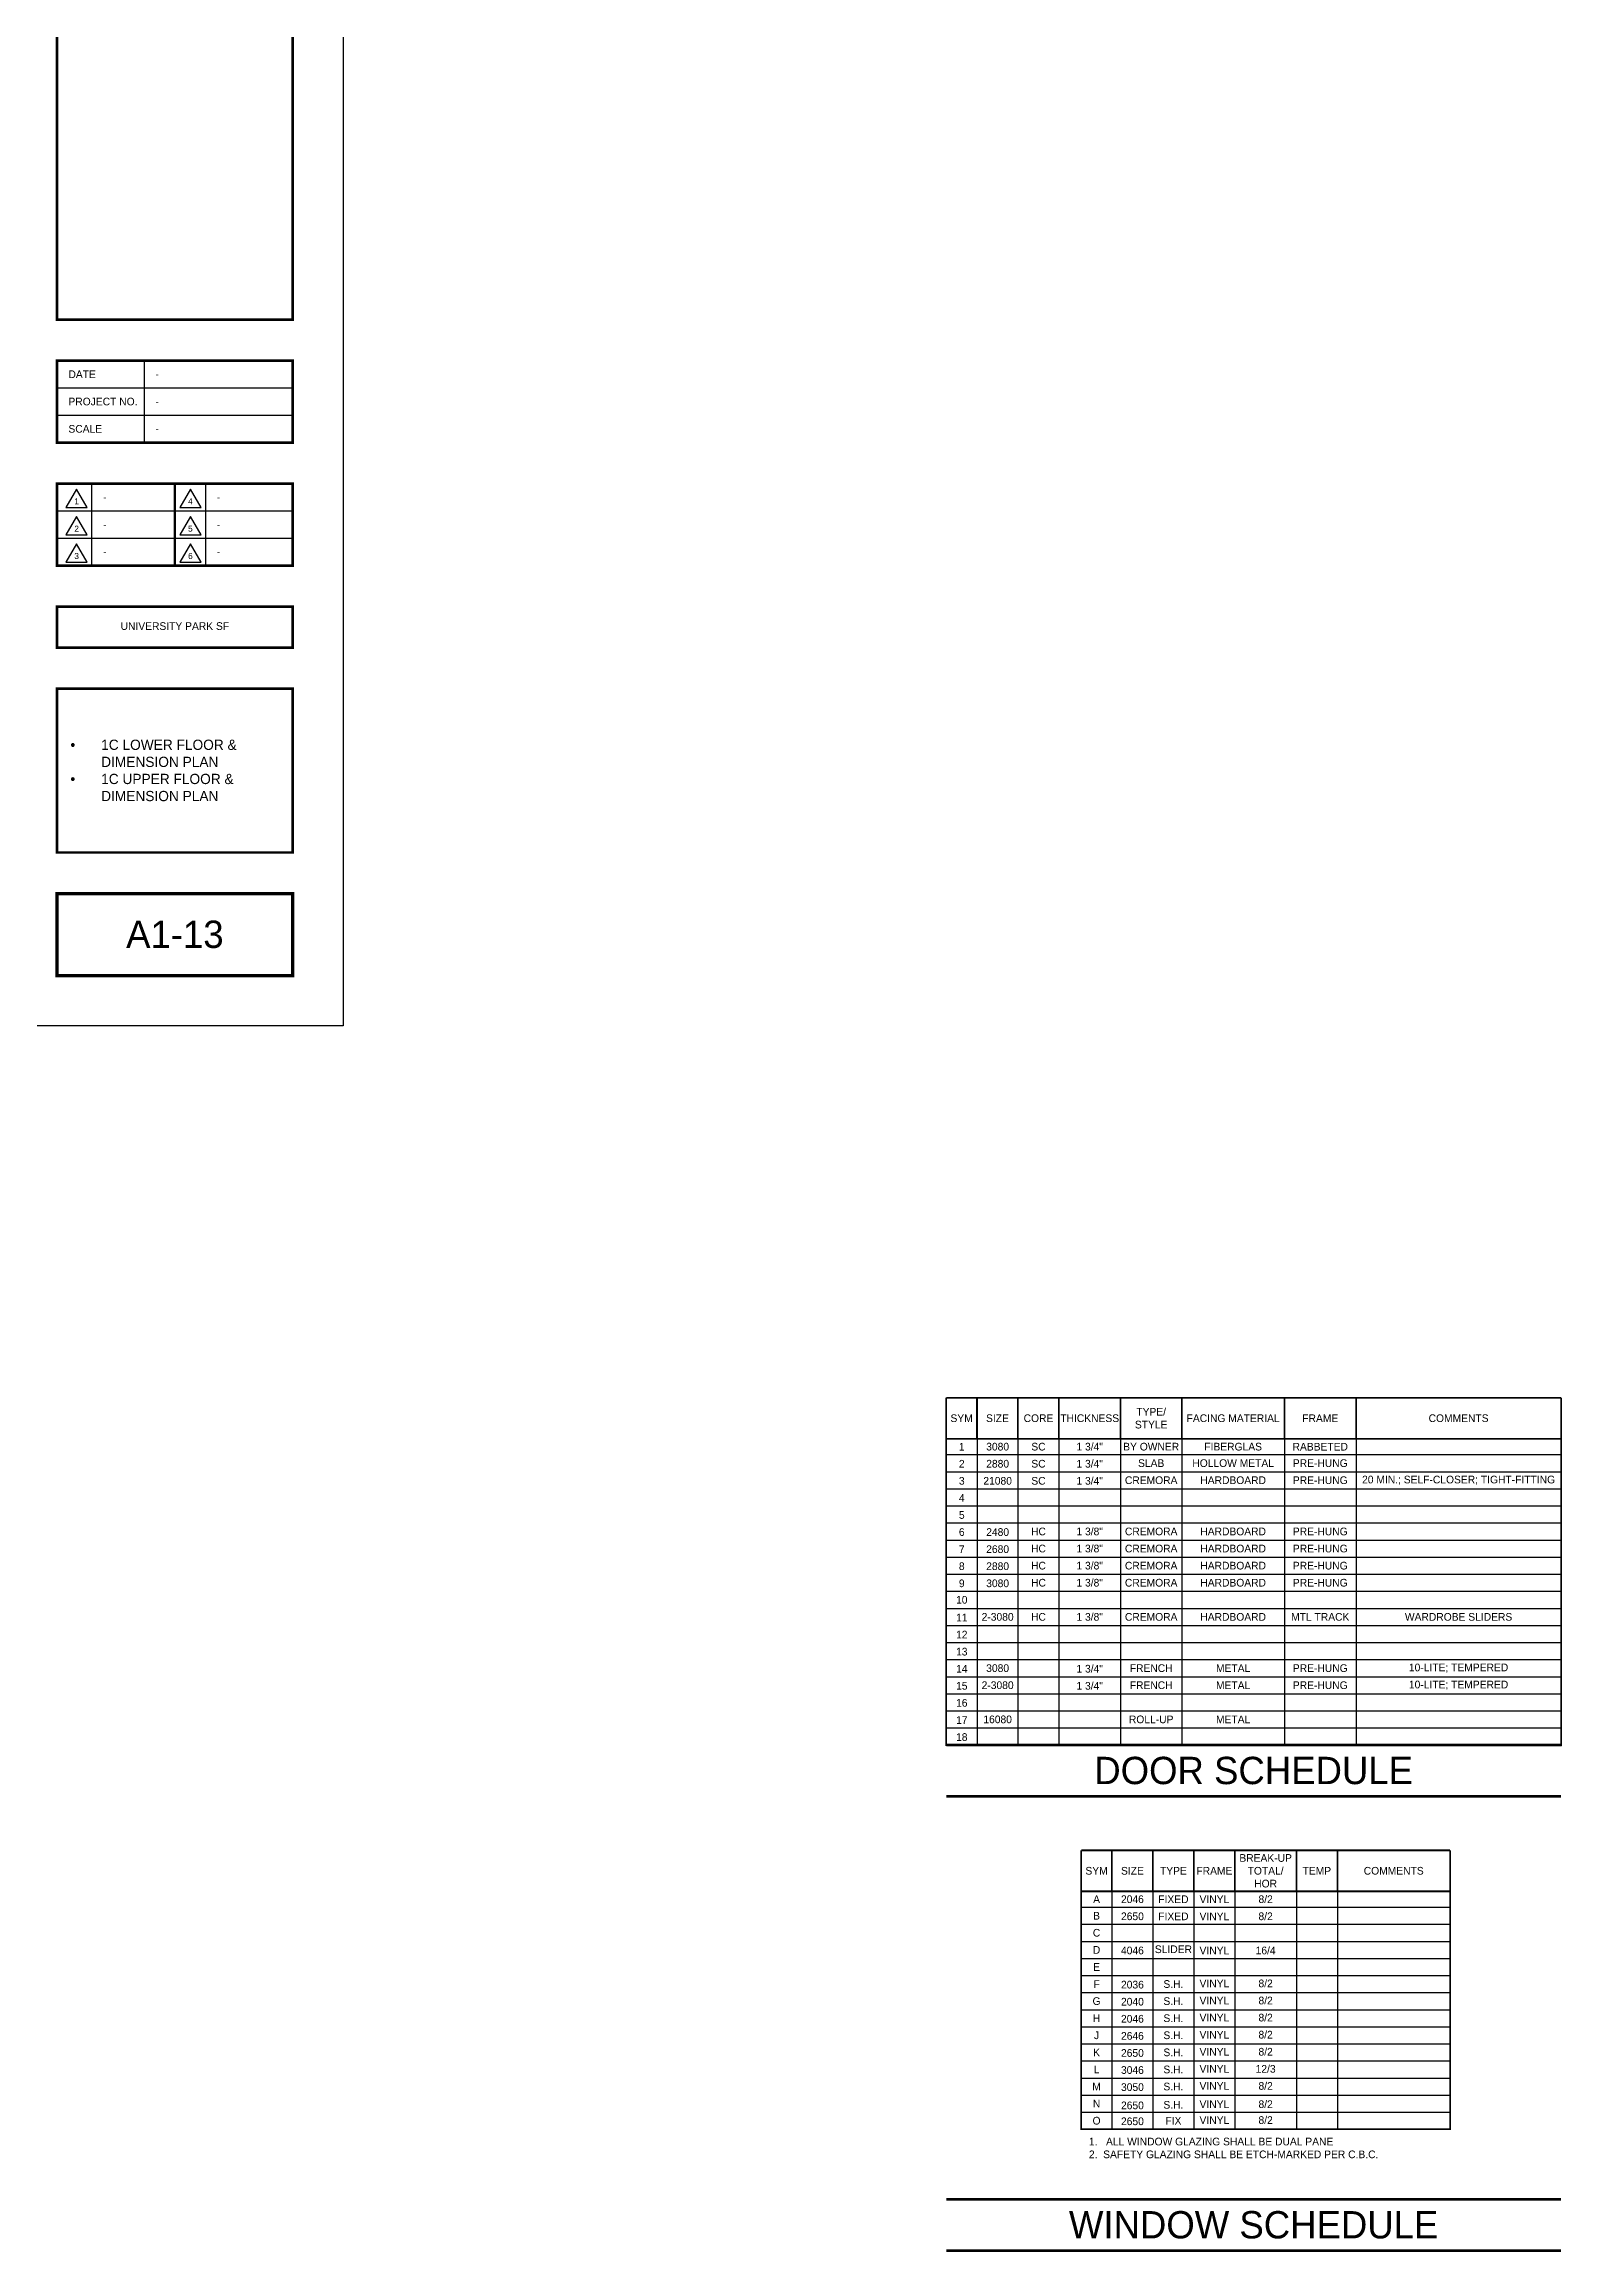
# Model space of a CAD drawing. Extents: x -3307 to 714, y -1870 to 708.
# Drawn here: x -175 to 714, y -1870 to -577 of the extents above; entities that cross this region are included whole.
import ezdxf
from ezdxf.enums import TextEntityAlignment as Align

# ---------------------------------------------------------------- set-up
doc = ezdxf.new("R2010")
doc.units = 0
doc.header["$LTSCALE"] = 48
doc.header["$MEASUREMENT"] = 0
doc.layers.get('0').update_dxf_attribs({"linetype": 'CONTINUOUS'})
doc.layers.add('24X36TB', color=7, linetype='CONTINUOUS', lineweight=30)
for name, color, linetype in [('A-DIMS', 3, 'CONTINUOUS'), ('A-TEXT', 3, 'CONTINUOUS'), ('A_DR_SCH_TXT', 3, 'CONTINUOUS'), ('A_WDO_SCH', 7, 'CONTINUOUS'), ('A_WDO_SCH_TXT', 3, 'CONTINUOUS'), ('TB-text', 3, 'CONTINUOUS')]:
    doc.layers.add(name, color=color, linetype=linetype)
doc.styles.get("Standard").update_dxf_attribs({"font": 'ERASMD.TTF', "height": 4.5})

# ---------------------------------------------------------------- blocks, each defined once
blk = doc.blocks.new('01PSRV01')
at = {"color": 0, "linetype": 'ByBlock'}
blk.add_lwpolyline([(0, 0.5), (-0.433, -0.25), (0.433, -0.25)], close=True, dxfattribs=at)
blk.add_attdef('NUMBER', text='', height=0.25, dxfattribs=at).set_placement((0, 0), align=Align.MIDDLE)
blk = doc.blocks.new('A$C06A91398')
at = {"layer": '24X36TB'}
for p, q in [((495.6, 322.6), (495.6, 274.6)), ((444.6, 306.6), (582.6, 306.6)), ((444.6, 290.6), (582.6, 290.6)), ((444.6, 274.6), (582.6, 274.6)), ((464.9, 250.6), (464.9, 202.6)), ((531.5, 250.6), (531.5, 202.6)), ((444.6, 234.6), (582.6, 234.6)), ((444.6, 218.6), (582.6, 218.6))]:
    blk.add_line(p, q, dxfattribs=at)
blk.add_lwpolyline([(-1115.9, 1085.1), (612.1, 1085.1), (612.1, -66.9), (-1115.9, -66.9)], close=True, dxfattribs=at)
for points, const_width in [([(420.6, -37.4), (420.6, 1055.6), (-1055.9, 1055.6), (-1055.9, -37.4)], 1.5), ([(444.6, 647.5), (444.6, 959.3), (582.6, 959.3), (582.6, 647.5)], 1.5), ([(444.6, 346.6), (444.6, 623.5), (582.6, 623.5), (582.6, 346.6)], 1.5), ([(444.6, 274.6), (444.6, 322.6), (582.6, 322.6), (582.6, 274.6)], 1.5), ([(444.6, 202.6), (444.6, 250.6), (582.6, 250.6), (582.6, 202.6)], 1.5), ([(444.6, 178.6), (582.6, 178.6), (582.6, 154.6), (444.6, 154.6)], 1.5), ([(444.6, 34.6), (444.6, 130.6), (582.6, 130.6), (582.6, 34.6)], 1.5), ([(444.6, 10.6), (582.6, 10.6), (582.6, -37.4), (444.6, -37.4)], 2)]:
    blk.add_lwpolyline(points, close=True, dxfattribs=dict(at, const_width=const_width))
at = {"layer": '24X36TB', "const_width": 1.5}
blk.add_lwpolyline([(513.6, 250.6), (513.6, 202.6)], dxfattribs=at)
at = {"layer": 'TB-text', "xscale": 14.40000000000146, "yscale": 14.39999999999418, "zscale": 14.4}
for p, values in [((456.1, 240.2), {'NUMBER': '1'}), ((522.7, 240.2), {'NUMBER': '4'}), ((456.1, 224.2), {'NUMBER': '2'}), ((522.7, 224.2), {'NUMBER': '5'}), ((456.1, 208.2), {'NUMBER': '3'}), ((522.7, 208.2), {'NUMBER': '6'})]:
    blk.add_blockref('01PSRV01', p, dxfattribs=at).add_auto_attribs(values)
at = {"layer": 'TB-text', "char_height": 4.5, "width": 51, "attachment_point": 4}
for s, insert in [('{\\fEras Medium ITC|b0|i0|c0|p34;DATE}', (451.3, 314.6)), ('{\\fEras Medium ITC|b0|i0|c0|p34;PROJECT NO.}', (451.3, 298.6)), ('{\\fEras Medium ITC|b0|i0|c0|p34;SCALE}', (451.3, 282.6))]:
    blk.add_mtext(s, dxfattribs=dict(at, insert=insert))

msp = doc.modelspace()

# ---------------------------------------------------------------- linework, layer by layer
at = {"layer": '24X36TB', "const_width": 1.5}
for points in [[(353.19949, -1573.00383), (713.51163, -1573.00383)], [(353.19949, -1603.00383), (713.19949, -1603.00383)], [(353.19949, -1838.93359), (713.19949, -1838.93359)], [(353.19949, -1868.93359), (713.19949, -1868.93359)]]:
    msp.add_lwpolyline(points, dxfattribs=at)
at = {"layer": 'A_DR_SCH_TXT', "color": 7}
for p, q in [((371.37801, -1369.70621), (371.37801, -1573.00383)), ((395.19949, -1369.70621), (395.19949, -1573.00383)), ((419.19949, -1369.70621), (419.19949, -1573.00383)), ((455.19949, -1369.70621), (455.19949, -1573.00383)), ((491.19949, -1369.70621), (491.19949, -1573.00383)), ((551.19949, -1369.70621), (551.19949, -1573.00383)), ((593.19949, -1369.70621), (593.19949, -1573.00383)), ((353.19949, -1393.70621), (713.19949, -1393.70621)), ((353.19949, -1403.00383), (713.19949, -1403.00383)), ((353.19949, -1413.00383), (713.19949, -1413.00383)), ((353.19949, -1423.00383), (713.19949, -1423.00383)), ((353.19949, -1433.00383), (713.19949, -1433.00383)), ((353.19949, -1443.00383), (713.19949, -1443.00383)), ((353.19949, -1453.00383), (713.19949, -1453.00383)), ((353.19949, -1463.00383), (713.19949, -1463.00383)), ((353.19949, -1473.00383), (713.19949, -1473.00383)), ((353.19949, -1483.00383), (713.19949, -1483.00383)), ((353.19949, -1493.00383), (713.19949, -1493.00383)), ((353.19949, -1503.00383), (713.19949, -1503.00383)), ((353.19949, -1513.00383), (713.19949, -1513.00383)), ((353.19949, -1523.00383), (713.19949, -1523.00383)), ((353.19949, -1533.00383), (713.19949, -1533.00383)), ((353.19949, -1543.00383), (713.19949, -1543.00383)), ((353.19949, -1553.00383), (713.19949, -1553.00383)), ((353.19949, -1563.00383), (713.19949, -1563.00383)), ((353.19949, -1573.00383), (713.19949, -1573.00383))]:
    msp.add_line(p, q, dxfattribs=at)
at = {"layer": 'A_DR_SCH_TXT', "color": 7, "const_width": 1}
for points in [[(353.19949, -1369.70621), (353.19949, -1573.00383), (713.19949, -1573.00383), (713.19949, -1369.70621)], [(713.19949, -1369.70621), (353.19949, -1369.70621)], [(371.19949, -1369.70621), (371.19949, -1393.70621)], [(395.19949, -1369.70621), (395.19949, -1393.70621)], [(419.19949, -1369.70621), (419.19949, -1393.70621)], [(455.19949, -1369.70621), (455.19949, -1393.70621)], [(491.19949, -1369.70621), (491.19949, -1393.70621)], [(551.19949, -1369.70621), (551.19949, -1393.70621)], [(593.19949, -1369.70621), (593.19949, -1393.70621)], [(713.19949, -1393.70621), (353.19949, -1393.70621)]]:
    msp.add_lwpolyline(points, dxfattribs=at)
at = {"layer": 'A_WDO_SCH'}
for p, q in [((450.21782, -1634.63405), (450.21782, -1797.93166)), ((474.21782, -1634.63405), (474.21782, -1797.93166)), ((498.21782, -1634.63405), (498.21782, -1797.93166)), ((522.21782, -1634.63405), (522.21782, -1797.93166)), ((558.21782, -1634.63405), (558.21782, -1797.93166)), ((582.21782, -1634.63405), (582.21782, -1797.93166)), ((432.21782, -1658.63405), (648.21782, -1658.63405)), ((432.21782, -1667.93166), (648.21782, -1667.93166)), ((432.21782, -1677.93166), (648.21782, -1677.93166)), ((432.21782, -1687.93166), (648.21782, -1687.93166)), ((432.21782, -1697.93166), (648.21782, -1697.93166)), ((432.21782, -1707.93166), (648.21782, -1707.93166)), ((432.21782, -1717.93166), (648.21782, -1717.93166)), ((432.21782, -1727.93166), (648.21782, -1727.93166)), ((432.21782, -1737.93166), (648.21782, -1737.93166)), ((432.21782, -1747.93166), (648.21782, -1747.93166)), ((432.21782, -1757.93166), (648.21782, -1757.93166)), ((432.21782, -1767.93166), (648.21782, -1767.93166)), ((432.21782, -1777.93166), (648.21782, -1777.93166)), ((432.21782, -1787.93166), (648.21782, -1787.93166)), ((432.21782, -1797.93166), (648.21782, -1797.93166)), ((432.21782, -1797.93166), (648.21782, -1797.93166)), ((432.21782, -1797.93166), (648.21782, -1797.93166)), ((432.21782, -1797.93166), (648.21782, -1797.93166)), ((432.21782, -1797.93166), (648.21782, -1797.93166))]:
    msp.add_line(p, q, dxfattribs=at)
at = {"layer": 'A_WDO_SCH', "const_width": 1}
for points in [[(432.21782, -1634.63405), (432.21782, -1797.93166), (648.21782, -1797.93166), (648.21782, -1634.63405)], [(648.21782, -1634.63405), (432.21782, -1634.63405)], [(450.21782, -1634.63405), (450.21782, -1658.63405)], [(474.21782, -1634.63405), (474.21782, -1658.63405)], [(498.21782, -1634.63405), (498.21782, -1658.63405)], [(522.21782, -1634.63405), (522.21782, -1658.63405)], [(558.21782, -1634.63405), (558.21782, -1658.63405)], [(582.21782, -1634.63405), (582.21782, -1658.63405)], [(648.21782, -1658.63405), (432.21782, -1658.63405)]]:
    msp.add_lwpolyline(points, dxfattribs=at)

# ---------------------------------------------------------------- block references
at = {"layer": 'A-DIMS'}
msp.add_blockref('A$C06A91398', (-612.11644, -1085.14447), dxfattribs=at)

# ---------------------------------------------------------------- texts
at = {"layer": 'A-TEXT', "char_height": 16, "width": 360, "attachment_point": 5}
for s, insert in [('DOOR SCHEDULE', (533.19949, -1588.00383)), ('WINDOW SCHEDULE', (533.19949, -1853.93359))]:
    msp.add_mtext(s, dxfattribs=dict(at, insert=insert))
at = {"layer": 'A_DR_SCH_TXT', "color": 3, "char_height": 4.5, "attachment_point": 5}
for s, insert, width in [('TYPE/\\PSTYLE', (473.19949, -1381.70621), 36), ('FACING MATERIAL', (521.19949, -1381.70621), 60), ('FRAME', (572.19949, -1381.70621), 42), ('COMMENTS', (653.19949, -1381.70621), 120), ('2', (362.28875, -1408.35502), 18.1785198), ('1', (362.28875, -1398.35502), 18.1785198), ('3080', (383.28875, -1398.35502), 23.8214802), ('2880', (383.28875, -1408.35502), 23.8214802), ('SC', (407.19949, -1398.35502), 24), ('SC', (407.19949, -1408.35502), 24), ('1 3/4"', (437.19949, -1398.35502), 36), ('1 3/4"', (437.19949, -1408.35502), 36), ('BY OWNER', (473.19949, -1398.35502), 36), ('SLAB', (473.19949, -1408.00383), 36), ('HOLLOW METAL', (521.19949, -1408.00383), 60), ('FIBERGLAS', (521.19949, -1398.35502), 60), ('RABBETED', (572.19949, -1398.35502), 42), ('PRE-HUNG', (572.19949, -1408.00383), 42), ('3', (362.28875, -1418.35502), 18.1785198), ('21080', (383.28875, -1418.35502), 23.8214802), ('SC', (407.19949, -1418.35502), 24), ('1 3/4"', (437.19949, -1418.35502), 36), ('CREMORA', (473.19949, -1418.00383), 36), ('HARDBOARD', (521.19949, -1418.00383), 60), ('PRE-HUNG', (572.19949, -1418.00383), 42), ('20 MIN.; SELF-CLOSER; TIGHT-FITTING', (653.19949, -1418.00383), 120), ('4', (362.28875, -1428.35502), 18.1785198), ('5', (362.28875, -1438.35502), 18.1785198), ('6', (362.28875, -1448.35502), 18.1785198), ('2480', (383.28875, -1448.35502), 23.8214802), ('HC', (407.19949, -1448.00383), 24), ('1 3/8"', (437.19949, -1448.00383), 36), ('CREMORA', (473.19949, -1448.00383), 36), ('HARDBOARD', (521.19949, -1448.00383), 60), ('PRE-HUNG', (572.19949, -1448.00383), 42), ('7', (362.28875, -1458.35502), 18.1785198), ('2680', (383.28875, -1458.35502), 23.8214802), ('HC', (407.19949, -1458.00383), 24), ('1 3/8"', (437.19949, -1458.00383), 36), ('CREMORA', (473.19949, -1458.00383), 36), ('HARDBOARD', (521.19949, -1458.00383), 60), ('PRE-HUNG', (572.19949, -1458.00383), 42), ('8', (362.28875, -1468.35502), 18.1785198), ('2880', (383.28875, -1468.35502), 23.8214802), ('HC', (407.19949, -1468.00383), 24), ('1 3/8"', (437.19949, -1468.00383), 36), ('CREMORA', (473.19949, -1468.00383), 36), ('HARDBOARD', (521.19949, -1468.00383), 60), ('PRE-HUNG', (572.19949, -1468.00383), 42), ('10', (362.28875, -1488.00383), 18.1785198), ('9', (362.28875, -1478.35502), 18.1785198), ('3080', (383.28875, -1478.35502), 23.8214802), ('HC', (407.19949, -1478.00383), 24), ('1 3/8"', (437.19949, -1478.00383), 36), ('CREMORA', (473.19949, -1478.00383), 36), ('HARDBOARD', (521.19949, -1478.00383), 60), ('PRE-HUNG', (572.19949, -1478.00383), 42), ('11', (362.28875, -1498.35502), 18.1785198), ('2-3080', (383.28875, -1498.00383), 23.8214802), ('HC', (407.19949, -1498.00383), 24), ('1 3/8"', (437.19949, -1498.00383), 36), ('CREMORA', (473.19949, -1498.00383), 36), ('HARDBOARD', (521.19949, -1498.00383), 60), ('MTL TRACK', (572.19949, -1498.00383), 42), ('WARDROBE SLIDERS', (653.19949, -1498.00383), 120), ('12', (362.28875, -1508.35502), 18.1785198), ('13', (362.28875, -1518.35502), 18.1785198), ('14', (362.28875, -1528.35502), 18.1785198), ('15', (362.28875, -1538.35502), 18.1785198), ('2-3080', (383.28875, -1538.00383), 23.8214802), ('3080', (383.28875, -1528.00383), 23.8214802), ('1 3/4"', (437.19949, -1528.35502), 36), ('1 3/4"', (437.19949, -1538.35502), 36), ('FRENCH', (473.19949, -1528.00383), 36), ('FRENCH', (473.19949, -1538.00383), 36), ('METAL', (521.19949, -1528.00383), 60), ('METAL', (521.19949, -1538.00383), 60), ('PRE-HUNG', (572.19949, -1528.00383), 42), ('PRE-HUNG', (572.19949, -1538.00383), 42), ('10-LITE; TEMPERED', (653.19949, -1528.00383), 120), ('10-LITE; TEMPERED', (653.19949, -1538.00383), 120), ('16', (362.28875, -1548.35502), 18.1785198), ('17', (362.28875, -1558.35502), 18.1785198), ('16080', (383.28875, -1558.00383), 23.8214802), ('ROLL-UP', (473.19949, -1558.00383), 36), ('METAL', (521.19949, -1558.00383), 60), ('18', (362.28875, -1568.35502), 18.1785198)]:
    msp.add_mtext(s, dxfattribs=dict(at, insert=insert, width=width))
at = {"layer": 'A_WDO_SCH_TXT', "color": 3, "char_height": 4.5}
for s, insert, width, attachment_point in [('SYM', (362.19949, -1381.70621), 18, 5), ('SIZE', (383.19949, -1381.70621), 24, 5), ('CORE', (407.19949, -1381.70621), 24, 5), ('THICKNESS', (437.19949, -1381.70621), 36, 5), ('BREAK-UP \\PTOTAL/\\PHOR', (540.21782, -1646.63405), 36, 5), ('SYM', (441.21782, -1646.63405), 18, 5), ('SIZE', (462.21782, -1646.63405), 24, 5), ('TYPE', (486.21782, -1646.63405), 24, 5), ('FRAME', (510.21782, -1646.63405), 24, 5), ('TEMP', (570.21782, -1646.63405), 24, 5), ('COMMENTS', (615.21782, -1646.63405), 66, 5), ('A', (441.21782, -1663.28286), 18, 5), ('2046', (462.21782, -1663.28286), 24, 5), ('FIXED', (486.21782, -1663.28286), 24, 5), ('VINYL', (510.21782, -1663.28286), 24, 5), ('8/2', (540.21782, -1663.28286), 36, 5), ('B', (441.21782, -1672.93166), 18, 5), ('2650', (462.21782, -1673.28286), 24, 5), ('FIXED', (486.21782, -1673.28286), 24, 5), ('VINYL', (510.21782, -1673.28286), 24, 5), ('8/2', (540.21782, -1673.28286), 36, 5), ('C', (441.21782, -1682.93166), 18, 5), ('D', (441.21782, -1692.93166), 18, 5), ('4046', (462.21782, -1693.28286), 24, 5), ('SLIDER', (486.21782, -1692.58047), 24, 5), ('VINYL', (510.21782, -1693.28286), 24, 5), ('16/4', (540.21782, -1693.28286), 36, 5), ('E', (441.21782, -1702.93166), 18, 5), ('F', (441.21782, -1712.93166), 18, 5), ('2036', (462.21782, -1713.28286), 24, 5), ('S.H.', (486.21782, -1712.93166), 24, 5), ('VINYL', (510.21782, -1712.58047), 24, 5), ('8/2', (540.21782, -1712.58047), 36, 5), ('G', (441.21782, -1722.93166), 18, 5), ('H', (441.21782, -1732.93166), 18, 5), ('2040', (462.21782, -1723.28286), 24, 5), ('2046', (462.21782, -1733.28286), 24, 5), ('S.H.', (486.21782, -1722.93166), 24, 5), ('S.H.', (486.21782, -1732.93166), 24, 5), ('VINYL', (510.21782, -1722.58047), 24, 5), ('VINYL', (510.21782, -1732.58047), 24, 5), ('8/2', (540.21782, -1722.58047), 36, 5), ('8/2', (540.21782, -1732.58047), 36, 5), ('J', (441.21782, -1742.93166), 18, 5), ('2646', (462.21782, -1743.28286), 24, 5), ('S.H.', (486.21782, -1742.93166), 24, 5), ('VINYL', (510.21782, -1742.58047), 24, 5), ('8/2', (540.21782, -1742.58047), 36, 5), ('K', (441.21782, -1752.93166), 18, 5), ('2650', (462.21782, -1753.28286), 24, 5), ('S.H.', (486.21782, -1752.93166), 24, 5), ('VINYL', (510.21782, -1752.58047), 24, 5), ('8/2', (540.21782, -1752.58047), 36, 5), ('L', (441.21782, -1762.93166), 18, 5), ('3046', (462.21782, -1763.28286), 24, 5), ('S.H.', (486.21782, -1762.93166), 24, 5), ('VINYL', (510.21782, -1762.58047), 24, 5), ('VINYL', (510.21782, -1772.58047), 24, 5), ('12/3', (540.21782, -1762.58047), 36, 5), ('8/2', (540.21782, -1772.58047), 36, 5), ('M', (441.21782, -1772.93166), 18, 5), ('N', (441.21782, -1782.93166), 18, 5), ('3050', (462.21782, -1773.28286), 24, 5), ('2650', (462.21782, -1783.98524), 24, 5), ('S.H.', (486.21782, -1772.93166), 24, 5), ('S.H.', (486.21782, -1783.63405), 24, 5), ('VINYL', (510.21782, -1783.28286), 24, 5), ('8/2', (540.21782, -1783.28286), 36, 5), ('O', (441.21782, -1792.93166), 18, 5), ('2650', (462.21782, -1793.28286), 24, 5), ('FIX', (486.21782, -1792.93166), 24, 5), ('VINYL', (510.21782, -1792.58047), 24, 5), ('8/2', (540.21782, -1792.58047), 36, 5), ('\\P1.   ALL WINDOW GLAZING SHALL BE DUAL PANE\\P2.  SAFETY GLAZING SHALL BE ETCH-MARKED PER C.B.C.', (436.72245, -1795.35898), 264.2557596, 1)]:
    msp.add_mtext(s, dxfattribs=dict(at, insert=insert, width=width, attachment_point=attachment_point))
at = {"layer": 'TB-text'}
for s, insert, char_height, width, attachment_point in [('{\\fEras Medium ITC|b0|i0|c0|p34;-}', (-109.85369, -770.5), 4.5, 51, 4), ('{\\fEras Medium ITC|b0|i0|c0|p34;-}', (-109.85369, -786.5), 4.5, 51, 4), ('{\\fEras Medium ITC|b0|i0|c0|p34;-}', (-109.85369, -802.5), 4.5, 51, 4), ('{\\fEras Medium ITC|b0|i0|c0|p34;-}', (-140.54767, -842.5), 4.5, 51, 4), ('{\\fEras Medium ITC|b0|i0|c0|p34;-}', (-73.93702, -842.5), 4.5, 51, 4), ('{\\fEras Medium ITC|b0|i0|c0|p34;-}', (-140.54767, -858.5), 4.5, 51, 4), ('{\\fEras Medium ITC|b0|i0|c0|p34;-}', (-73.93702, -858.5), 4.5, 51, 4), ('{\\fEras Medium ITC|b0|i0|c0|p34;-}', (-140.54767, -874.5), 4.5, 51, 4), ('{\\fEras Medium ITC|b0|i0|c0|p34;-}', (-73.93702, -874.5), 4.5, 51, 4), ('{\\fEras Demi ITC|b0|i0|c0|p34;UNIVERSITY PARK SF}', (-98.5, -918), 4.5, 138, 5), ('\\pi-18,l18,t18;{\\fSymbol|b0|i0|c2|p18;·^I}1C LOWER FLOOR & DIMENSION PLAN\\P{\\fSymbol|b0|i0|c2|p18;·^I}1C UPPER FLOOR & DIMENSION PLAN', (-159.64988, -1002.5), 6, 130.149881, 4), ('{\\fEras Demi ITC|b0|i0|c0|p34;A1-13}', (-98.5, -1098.5), 16, 138, 5)]:
    msp.add_mtext(s, dxfattribs=dict(at, insert=insert, char_height=char_height, width=width, attachment_point=attachment_point))

doc.saveas('drawing.dxf')
